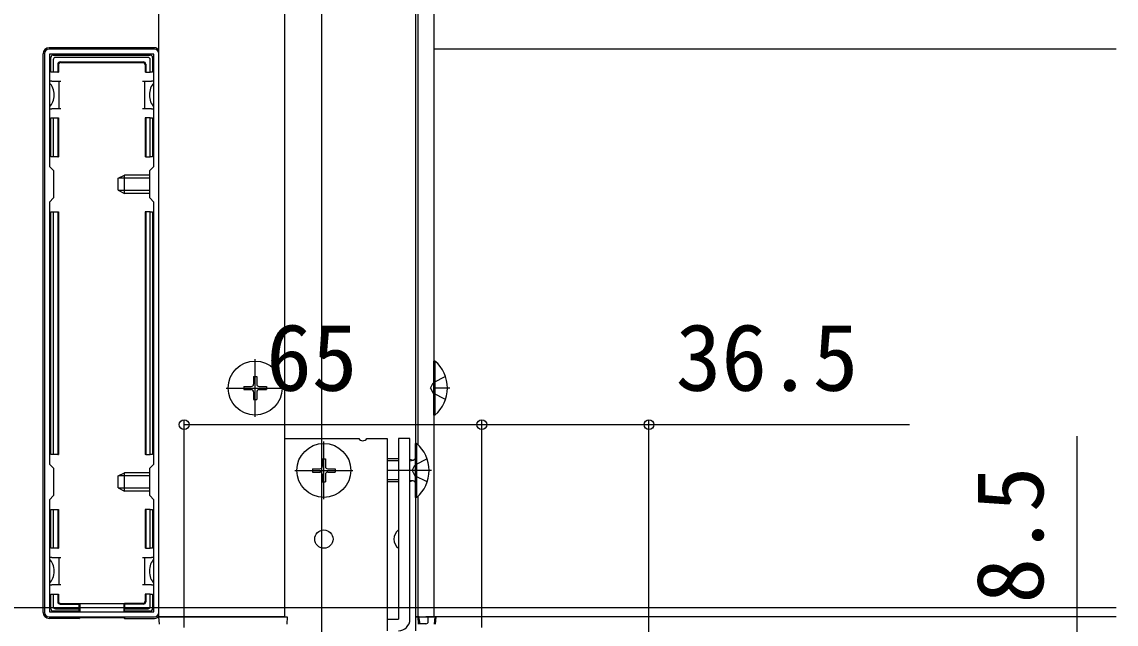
# Model space of a CAD drawing. Units: millimetres, scale not verified. Extents: x -875 to 875, y -1305 to 1297.
# Drawn here: x -650.4 to -411.5, y -713.3 to -581.7 of the extents above; entities that cross this region are included whole.
import ezdxf
from ezdxf.enums import TextEntityAlignment as Align

# ---------------------------------------------------------------- set-up
doc = ezdxf.new("R2010")
doc.units = ezdxf.units.MM
doc.header["$LTSCALE"] = 8
for name, color, linetype in [('0-3_YKK_11', 7, 'Continuous'), ('0-4_YKK_12', 2, 'Continuous'), ('0-5_YKK_13', 4, 'Continuous'), ('0-6_YKK_D', 6, 'Continuous')]:
    doc.layers.add(name, color=color, linetype=linetype)
doc.styles.add('ＭＳ ゴシック', font='')
doc.styles.get('ＭＳ ゴシック').set_extended_font_data('MS Gothic')

msp = doc.modelspace()

# ---------------------------------------------------------------- linework, layer by layer
at = {"layer": '0-3_YKK_11'}
for p, q in [((-621.5, -587.7), (-644.5, -587.7)), ((-645.5, -588.7), (-645.5, -710.7)), ((-620.5, -710.7), (-620.5, -588.7)), ((-644.5, -711.7), (-621.5, -711.7))]:
    msp.add_line(p, q, dxfattribs=at)
msp.add_lwpolyline([(-644.4, -621.1), (-644.4, -678.3), (-643.5, -679.2), (-643.5, -685.2), (-644.4, -686.1), (-644.4, -710.6), (-621.6, -710.6), (-621.6, -686.1), (-622.5, -685.2), (-622.5, -679.2), (-621.6, -678.3), (-621.6, -621.1), (-622.5, -620.2), (-622.5, -614.2), (-621.6, -613.3), (-621.6, -588.8), (-644.4, -588.8), (-644.4, -613.3), (-643.5, -614.2), (-643.5, -620.2)], close=True, dxfattribs=at)
for centre, start, end in [((-644.5, -588.7), 90.00001, 179.99999), ((-621.5, -588.7), 0.00001, 89.99999), ((-644.5, -710.7), 180.00001, 269.99999), ((-621.5, -710.7), 270.00001, 359.99999)]:
    msp.add_arc(centre, 1, start, end, dxfattribs=at)
at = {"layer": '0-4_YKK_12'}
for p, q in [((-585, -100.7), (-585, -941.2)), ((-620.5, -711.7), (-620.5, -444.2)), ((-593, -711.7), (-593, -444.2)), ((-564.5, -444.2), (-564.5, -714.7)), ((-564, -444.2), (-564, -674.021)), ((-560.5, -444.2), (-560.5, -711.7)), ((-411.5, -587.7), (-560.5, -587.7)), ((-564, -685.379), (-564, -711.7)), ((-411.5, -709.7), (-866, -709.7)), ((-593, -711.7), (-620.5, -711.7)), ((-564.5, -711.7), (-560.5, -711.7)), ((-411.5, -711.7), (-560.5, -711.7))]:
    msp.add_line(p, q, dxfattribs=at)
at = {"layer": '0-5_YKK_13'}
for p, q in [((-621.498, -587.4), (-644.502, -587.4)), ((-645.8, -710.702), (-645.8, -588.698)), ((-643.6, -589), (-622.4, -589)), ((-643.6, -589.993), (-643.6, -592.7)), ((-622.893, -589.5), (-643.107, -589.5)), ((-622.4, -592.7), (-622.4, -589.993)), ((-621.9, -589.5), (-621.9, -592.7)), ((-642.452, -591.148), (-642.452, -592.7)), ((-642.1, -590.5), (-623.9, -590.5)), ((-641.952, -590.648), (-624.048, -590.648)), ((-623.548, -591.148), (-623.548, -592.7)), ((-623.4, -591), (-623.4, -592.7)), ((-643.9, -594.7), (-644.4, -594.7)), ((-642.6, -592.7), (-642.452, -592.7)), ((-642.4, -594.7), (-641.9, -594.7)), ((-624.1, -594.7), (-623.6, -594.7)), ((-623.4, -592.7), (-623.548, -592.7)), ((-623.4, -592.7), (-622.4, -592.7)), ((-621.9, -592.7), (-622.4, -592.7)), ((-621.6, -594.7), (-622.1, -594.7)), ((-644.4, -600.7), (-643.9, -600.7)), ((-641.9, -600.7), (-642.4, -600.7)), ((-623.6, -600.7), (-624.1, -600.7)), ((-622.1, -600.7), (-621.6, -600.7)), ((-643.6, -602.7), (-643.6, -611.2)), ((-643.6, -602.7), (-642.6, -602.7)), ((-642.6, -602.7), (-642.6, -611.2)), ((-623.548, -602.7), (-623.548, -611.2)), ((-623.4, -602.7), (-623.548, -602.7)), ((-622.4, -602.7), (-623.4, -602.7)), ((-643.6, -611.2), (-644.1, -611.2)), ((-642.6, -611.2), (-643.6, -611.2)), ((-642.6, -611.2), (-642.452, -611.2)), ((-623.4, -611.2), (-622.4, -611.2)), ((-629.4, -615.9), (-628, -615.2)), ((-629.4, -618.5), (-629.4, -615.9)), ((-622.5, -615.854), (-629.309, -615.854)), ((-622.5, -615.2), (-628, -615.2)), ((-629.4, -618.5), (-628, -619.2)), ((-622.5, -618.546), (-629.309, -618.546)), ((-643.6, -623.2), (-643.6, -676.2)), ((-643.6, -623.2), (-642.6, -623.2)), ((-642.6, -623.2), (-642.6, -676.2)), ((-623.548, -623.2), (-623.548, -676.2)), ((-623.4, -623.2), (-623.548, -623.2)), ((-622.4, -623.2), (-623.4, -623.2)), ((-622.4, -676.2), (-622.4, -623.2)), ((-622.4, -623.2), (-621.9, -623.2)), ((-599.5, -668), (-599.5, -655.4)), ((-560.5, -667.6), (-560.5, -655.8)), ((-560.253, -655.8), (-560.5, -655.8)), ((-560.253, -655.8), (-560.253, -667.6)), ((-599.85, -659.2), (-599.15, -659.2)), ((-599.85, -659.2), (-599.85, -660.85)), ((-599.15, -659.2), (-599.15, -660.85)), ((-557.918, -659.2), (-560.635, -660.555)), ((-605.8, -661.7), (-593.2, -661.7)), ((-602, -661.35), (-602, -662.05)), ((-602, -661.35), (-600.35, -661.35)), ((-598.65, -661.35), (-597, -661.35)), ((-597, -661.35), (-597, -662.05)), ((-561.244, -661.7), (-560.635, -660.555)), ((-561.244, -661.7), (-560.635, -662.845)), ((-557, -661.7), (-560.5, -661.7)), ((-602, -662.05), (-600.35, -662.05)), ((-599.85, -662.55), (-599.85, -664.2)), ((-599.85, -664.2), (-599.15, -664.2)), ((-599.15, -662.55), (-599.15, -664.2)), ((-598.65, -662.05), (-597, -662.05)), ((-557.918, -664.2), (-560.635, -662.845)), ((-560.253, -667.6), (-560.5, -667.6)), ((-593, -672.7), (-576.866, -672.7)), ((-584.5, -686), (-584.5, -673.4)), ((-575.134, -672.7), (-570.7, -672.7)), ((-570.7, -672.7), (-570.7, -712.2)), ((-565.7, -712.2), (-565.7, -672.7)), ((-564.5, -685.6), (-564.5, -673.8)), ((-564.252, -673.8), (-564.5, -673.8)), ((-564.252, -673.8), (-564.252, -685.6)), ((-643.6, -676.2), (-644.1, -676.2)), ((-642.6, -676.2), (-643.6, -676.2)), ((-642.6, -676.2), (-642.452, -676.2)), ((-623.4, -676.2), (-622.4, -676.2)), ((-584.85, -677.2), (-584.15, -677.2)), ((-584.85, -677.2), (-584.85, -678.85)), ((-584.15, -677.2), (-584.15, -678.85)), ((-568.2, -677.2), (-570.7, -677.2)), ((-568.2, -677.633), (-570.7, -677.633)), ((-565.7, -677.273), (-565.305, -677.416)), ((-565.7, -677.591), (-564.977, -677.44)), ((-565.244, -679.7), (-564.635, -678.555)), ((-561.917, -677.2), (-564.635, -678.555)), ((-629.4, -680.9), (-628, -680.2)), ((-629.4, -683.5), (-629.4, -680.9)), ((-622.5, -680.854), (-629.309, -680.854)), ((-622.5, -680.2), (-628, -680.2)), ((-590.8, -679.7), (-578.2, -679.7)), ((-587, -679.35), (-587, -680.05)), ((-587, -679.35), (-585.35, -679.35)), ((-587, -680.05), (-585.35, -680.05)), ((-584.85, -680.55), (-584.85, -682.2)), ((-584.15, -680.55), (-584.15, -682.2)), ((-583.65, -679.35), (-582, -679.35)), ((-583.65, -680.05), (-582, -680.05)), ((-582, -679.35), (-582, -680.05)), ((-561, -679.7), (-570.7, -679.7)), ((-565.244, -679.7), (-564.635, -680.845)), ((-561.917, -682.2), (-564.635, -680.845)), ((-584.85, -682.2), (-584.15, -682.2)), ((-568.2, -681.767), (-570.7, -681.767)), ((-568.2, -682.2), (-570.7, -682.2)), ((-565.7, -681.809), (-564.977, -681.96)), ((-565.7, -682.127), (-565.305, -681.984)), ((-629.4, -683.5), (-628, -684.2)), ((-622.5, -683.546), (-629.309, -683.546)), ((-564.252, -685.6), (-564.5, -685.6)), ((-644.1, -696.7), (-644.1, -688.2)), ((-644.1, -688.2), (-643.6, -688.2)), ((-643.6, -688.2), (-643.6, -696.7)), ((-643.6, -688.2), (-642.6, -688.2)), ((-642.6, -688.2), (-642.452, -688.2)), ((-642.452, -688.2), (-642.452, -696.7)), ((-623.548, -688.2), (-623.548, -696.7)), ((-623.4, -688.2), (-623.548, -688.2)), ((-623.4, -688.2), (-623.4, -696.7)), ((-622.4, -688.2), (-621.9, -688.2)), ((-621.9, -688.2), (-621.9, -696.7)), ((-643.6, -696.7), (-644.1, -696.7)), ((-642.6, -696.7), (-642.452, -696.7)), ((-623.4, -696.7), (-623.548, -696.7)), ((-623.4, -696.7), (-622.4, -696.7)), ((-621.9, -696.7), (-622.4, -696.7)), ((-643.9, -698.7), (-644.4, -698.7)), ((-642.4, -698.7), (-641.9, -698.7)), ((-624.1, -698.7), (-623.6, -698.7)), ((-621.6, -698.7), (-622.1, -698.7)), ((-644.4, -704.7), (-643.9, -704.7)), ((-641.9, -704.7), (-642.4, -704.7)), ((-623.6, -704.7), (-624.1, -704.7)), ((-622.1, -704.7), (-621.6, -704.7)), ((-644.1, -709.9), (-644.1, -706.7)), ((-644.1, -706.7), (-643.6, -706.7)), ((-643.6, -706.7), (-643.6, -709.407)), ((-643.6, -706.7), (-642.6, -706.7)), ((-642.6, -706.7), (-642.6, -708.4)), ((-642.6, -706.7), (-642.452, -706.7)), ((-642.452, -706.7), (-642.452, -708.252)), ((-623.548, -706.7), (-623.548, -708.252)), ((-623.4, -706.7), (-623.548, -706.7)), ((-623.4, -706.7), (-623.4, -708.4)), ((-622.4, -706.7), (-623.4, -706.7)), ((-622.4, -709.407), (-622.4, -706.7)), ((-642.1, -708.9), (-638, -708.9)), ((-641.952, -708.752), (-638, -708.752)), ((-638, -708.9), (-638, -708.752)), ((-638, -708.752), (-628, -708.752)), ((-638, -708.9), (-638, -709.9)), ((-637.8, -708.752), (-637.8, -710.6)), ((-628.2, -708.752), (-628.2, -710.6)), ((-624.048, -708.752), (-628, -708.752)), ((-628, -708.9), (-628, -708.752)), ((-623.9, -708.9), (-628, -708.9)), ((-628, -708.9), (-628, -709.9)), ((-638, -712), (-644.502, -712)), ((-638, -710.4), (-643.6, -710.4)), ((-643.107, -709.9), (-638, -709.9)), ((-638, -709.9), (-638, -710.4)), ((-638, -710.4), (-638, -710.6)), ((-638, -711.7), (-638, -712)), ((-638, -712), (-637.8, -711.908)), ((-637.8, -711.7), (-637.8, -711.908)), ((-628, -712), (-628.2, -711.908)), ((-628, -709.9), (-622.893, -709.9)), ((-628, -710.4), (-628, -709.9)), ((-622.4, -710.4), (-628, -710.4)), ((-628, -710.4), (-628, -710.6)), ((-628, -711.7), (-628, -712)), ((-628, -712), (-621.498, -712)), ((-592.799, -711.7), (-592.5, -711.7)), ((-592.5, -711.7), (-592.595, -713.261)), ((-563.7, -711.7), (-564.5, -711.7)), ((-564, -711.7), (-563.904, -713.261)), ((-564, -711.7), (-564, -711.7)), ((-561.7, -711.7), (-562.2, -711.7)), ((-560.3, -711.7), (-561.7, -711.7)), ((-561.7, -712.7), (-561.7, -711.7)), ((-560.3, -711.7), (-560.395, -713.261)), ((-570.7, -712.2), (-568.2, -712.2)), ((-570.7, -712.2), (-570.7, -714.7)), ((-563.639, -712.7), (-563.609, -713.2)), ((-563.609, -713.2), (-563.605, -713.261)), ((-563.309, -713.2), (-563.609, -713.2)), ((-562.2, -713.2), (-563.309, -713.2)), ((-563.305, -713.261), (-563.309, -713.2))]:
    msp.add_line(p, q, dxfattribs=at)
for points in [[(-643.6, -592.7), (-644.1, -592.7), (-644.1, -589.5)], [(-642.6, -591), (-642.6, -592.7), (-643.6, -592.7)], [(-643.9, -594.7), (-642.4, -594.7), (-642.4, -597.7)], [(-623.6, -597.7), (-623.6, -594.7), (-622.1, -594.7)], [(-642.4, -597.7), (-642.4, -600.7), (-643.9, -600.7)], [(-622.1, -600.7), (-623.6, -600.7), (-623.6, -597.7)], [(-644.1, -611.2), (-644.1, -602.7), (-643.6, -602.7)], [(-642.6, -602.7), (-642.452, -602.7), (-642.452, -611.2)], [(-623.4, -602.7), (-623.4, -611.2), (-623.548, -611.2)], [(-622.5, -619.2), (-628, -619.2), (-628, -615.2)], [(-644.1, -676.2), (-644.1, -623.2), (-643.6, -623.2)], [(-642.6, -623.2), (-642.452, -623.2), (-642.452, -676.2)], [(-623.4, -623.2), (-623.4, -676.2), (-623.548, -676.2)], [(-621.9, -623.2), (-621.9, -676.2), (-622.4, -676.2)], [(-565.7, -672.7), (-568.2, -672.7), (-568.2, -712.2)], [(-622.5, -684.2), (-628, -684.2), (-628, -680.2)], [(-642.6, -688.2), (-642.6, -696.7), (-643.6, -696.7)], [(-622.4, -696.7), (-622.4, -688.2), (-623.4, -688.2)], [(-643.9, -698.7), (-642.4, -698.7), (-642.4, -701.7)], [(-623.6, -701.7), (-623.6, -698.7), (-622.1, -698.7)], [(-642.4, -701.7), (-642.4, -704.7), (-643.9, -704.7)], [(-622.1, -704.7), (-623.6, -704.7), (-623.6, -701.7)], [(-622.4, -706.7), (-621.9, -706.7), (-621.9, -709.9)], [(-628.2, -711.7), (-628.2, -711.908), (-637.8, -711.908)], [(-620.405, -713.261), (-620.5, -711.7), (-620.201, -711.7), (-592.799, -711.7)], [(-563.639, -712.7), (-563.7, -711.7), (-562.2, -711.7)], [(-560.096, -713.261), (-560, -711.7), (-560.3, -711.7)]]:
    msp.add_lwpolyline(points, dxfattribs=at)
msp.add_lwpolyline([(-622.4, -611.2), (-622.4, -602.7), (-621.9, -602.7), (-621.9, -611.2)], close=True, dxfattribs=at)
for centre, radius in [((-599.5, -661.7), 5.9), ((-584.5, -679.7), 5.9), ((-584.5, -694.7), 2)]:
    msp.add_circle(centre, radius, dxfattribs=at)
for centre, radius, start, end in [((-643.6, -589.5), 0.5, 90.77436, 179.22564), ((-643.6, -589.5), 0.5, 179.22564, 180), ((-643.6, -589.5), 0.5, 90, 90.77436), ((-622.4, -589.5), 0.5, 89.22564, 90), ((-622.4, -589.5), 0.5, 0.77436, 89.22564), ((-622.4, -589.5), 0.5, 0, 0.77436), ((-644.1, -591.7), 0.3, 90, 270), ((-621.9, -591.7), 0.3, 270, 90), ((-644.1, -603.7), 0.3, 90, 270), ((-621.9, -603.7), 0.3, 270, 90), ((-644.1, -624.2), 0.3, 90, 270), ((-621.9, -624.2), 0.3, 270, 90), ((-565.2, -661.7), 7.7, 309.98312, 50.01688), ((-600.35, -660.85), 0.5, 270, 0), ((-598.65, -660.85), 0.5, 180, 270), ((-600.35, -662.55), 0.5, 0, 90), ((-598.65, -662.55), 0.5, 90, 180), ((-576, -672.2), 1, 210, 330), ((-644.1, -675.2), 0.3, 90, 270), ((-621.9, -675.2), 0.3, 270, 90), ((-569.2, -679.7), 7.7, 309.98312, 50.01688), ((-565.1, -676.852), 0.6, 250.03043, 0), ((-585.35, -678.85), 0.5, 270, 0), ((-585.35, -680.55), 0.5, 0, 90), ((-583.65, -678.85), 0.5, 180, 270), ((-583.65, -680.55), 0.5, 90, 180), ((-565.1, -682.548), 0.6, 0, 109.96957), ((-566.7, -694.7), 2.5, 126.8699, 233.1301), ((-644.1, -695.7), 0.3, 90, 270), ((-621.9, -695.7), 0.3, 270, 90), ((-644.1, -707.7), 0.3, 90, 270), ((-621.9, -707.7), 0.3, 270, 90), ((-643.6, -709.9), 0.5, 180, 180.77436), ((-643.6, -709.9), 0.5, 180.77436, 269.22564), ((-643.6, -709.9), 0.5, 269.22564, 270), ((-622.4, -709.9), 0.5, 270, 270.77436), ((-622.4, -709.9), 0.5, 270.77436, 359.22564), ((-622.4, -709.9), 0.5, 359.22564, 0), ((-568.2, -712.2), 2.5, 270, 0), ((-562.2, -712.7), 0.5, 270, 0)]:
    msp.add_arc(centre, radius, start, end, dxfattribs=at)
for centre, major_axis, ratio, start_param, end_param in [((-644.498, -588.702), (-0.923, 0.923), 0.99628, 5.4996506, 7.06672), ((-621.502, -588.702), (0.923, 0.923), 0.99628, 6.1921366, 7.06672), ((-643.093, -590.007), (0.363, -0.363), 0.973329, 2.3697096, 3.9134757), ((-622.907, -590.007), (0.363, 0.363), 0.973329, 5.5113023, 7.0550683), ((-642.1, -591), (-0.354, 0.354), 0.999924, 5.4978252, 7.0685454), ((-641.952, -591.148), (-0.354, 0.354), 0.999924, 5.4978252, 7.0685454), ((-624.048, -591.148), (0.354, 0.354), 0.999924, 5.4978252, 7.0685454), ((-623.9, -591), (0.354, 0.354), 0.999924, 5.4978252, 7.0685454), ((-645.4, -597.7), (0, 3), 0.666667, 4.712389, 5.7595865), ((-620.6, -597.7), (0, 3), 0.666667, 0.5235988, 1.5707963), ((-645.4, -597.7), (0, 3), 0.666667, 3.6651914, 4.712389), ((-620.6, -597.7), (0, 3), 0.666667, 1.5707963, 2.6179939), ((-645.4, -701.7), (0, 3), 0.666667, 4.712389, 5.7595865), ((-620.6, -701.7), (0, 3), 0.666667, 0.5235988, 1.5707963), ((-645.4, -701.7), (0, 3), 0.666667, 3.6651914, 4.712389), ((-620.6, -701.7), (0, 3), 0.666667, 1.5707963, 2.6179939), ((-643.093, -709.393), (0.363, 0.363), 0.973329, 2.3697096, 3.9134757), ((-642.1, -708.4), (-0.354, -0.354), 0.999924, 5.4978252, 7.0685454), ((-641.952, -708.252), (-0.354, -0.354), 0.999924, 5.4978252, 7.0685454), ((-624.048, -708.252), (0.354, -0.354), 0.999924, 5.4978252, 7.0685454), ((-623.9, -708.4), (0.354, -0.354), 0.999924, 5.4978252, 7.0685454), ((-622.907, -709.393), (0.363, -0.363), 0.973329, 5.5113023, 7.0550683), ((-644.498, -710.698), (-0.923, -0.923), 0.99628, 5.4996506, 7.06672), ((-621.502, -710.698), (0.923, -0.923), 0.99628, 5.4996506, 6.374234)]:
    msp.add_ellipse(centre, major_axis=major_axis, ratio=ratio, start_param=start_param, end_param=end_param, dxfattribs=at)
at = {"layer": '0-6_YKK_D'}
for p, q in [((-615, -714), (-615, -668.7)), ((-550, -714), (-550, -668.7)), ((-550, -714), (-550, -668.7)), ((-513.5, -723.2), (-513.5, -668.7)), ((-615, -669.7), (-550, -669.7))]:
    msp.add_line(p, q, dxfattribs=at)
for points in [[(-550, -669.7), (-513.5, -669.7), (-456.609, -669.7)], [(-420, -723.2), (-420, -714.7), (-420, -672.241)]]:
    msp.add_lwpolyline(points, dxfattribs=at)
for centre in [(-615, -669.7), (-550, -669.7), (-550, -669.7), (-513.5, -669.7)]:
    msp.add_circle(centre, 1.075, dxfattribs=at)

# ---------------------------------------------------------------- texts
at = {"layer": '0-6_YKK_D', "style": 'ＭＳ ゴシック'}
for s, p in [('65', (-597.102, -666.7)), ('36.5', (-507.677, -666.7))]:
    msp.add_text(s, height=14.66, dxfattribs=at).set_placement(p, align=Align.BOTTOM_LEFT)
msp.add_text('8.5', height=14.66, rotation=90, dxfattribs=at).set_placement((-423, -708.764), align=Align.BOTTOM_LEFT)

doc.saveas('drawing.dxf')
